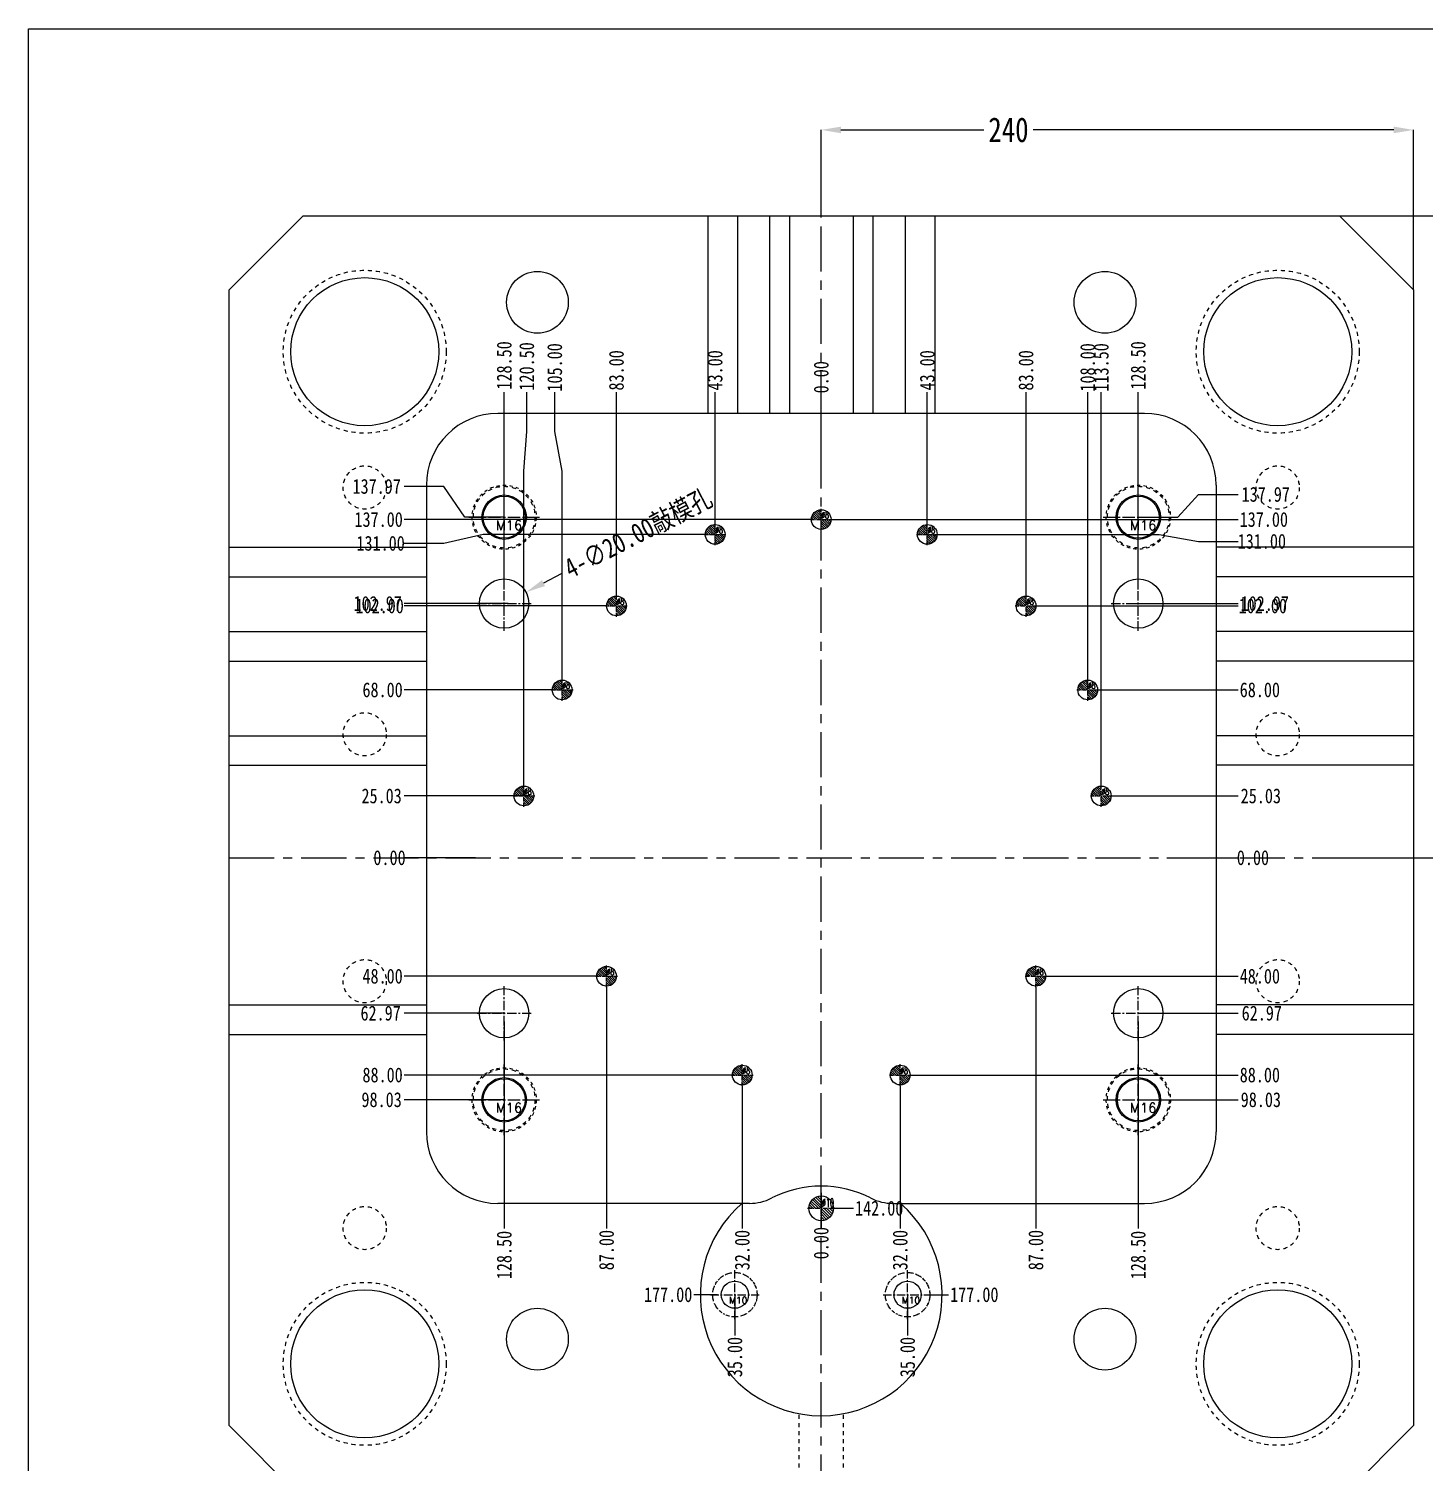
# Model space of a CAD drawing. Header units: millimetres. Extents: x 3267 to 5677, y -4731 to 2600.
# Drawn here: x 4199 to 4765, y -1776 to -1195 of the extents above; entities that cross this region are included whole.
import ezdxf

# ---------------------------------------------------------------- set-up
doc = ezdxf.new("R2010")
doc.units = ezdxf.units.MM
doc.header["$LTSCALE"] = 16.335
doc.header["$PDMODE"] = 3
doc.header["$PDSIZE"] = 0.3125
doc.linetypes.add('CENTER', pattern=[0.6, 0.375, -0.075, 0.075, -0.075])
doc.linetypes.add('HIDDEN', pattern=[0.2, 0.1, -0.1])
doc.layers.get('0').update_dxf_attribs({"linetype": 'CONTINUOUS'})
doc.layers.get('Defpoints').update_dxf_attribs({"linetype": 'CONTINUOUS'})
for name, color, linetype, lineweight in [('center', 1, 'CENTER', 9), ('epin', 13, 'CONTINUOUS', 9), ('screw', 33, 'CONTINUOUS', 13)]:
    doc.layers.add(name, color=color, linetype=linetype, lineweight=lineweight)
doc.layers.add('DEFAULT_2', color=8, linetype='HIDDEN')
doc.styles.get("Standard").update_dxf_attribs({"font": 'txt', "width": 0.8})
doc.styles.add('TXT', font='txt.shx', dxfattribs={"bigfont": 'gbcbig.shx'})
doc.styles.add('TXT05', font='txt.shx', dxfattribs={"width": 0.5, "bigfont": 'gbcbig.shx'})
doc.dimstyles.get("Standard").update_dxf_attribs({"dimtxt": 0.15625, "dimasz": 0.1875, "dimexe": 0.125, "dimexo": 0.0625, "dimtad": 0, "dimtih": 1, "dimtoh": 1, "dimdsep": 46, "dimtxsty": 'Standard', "dimcen": 0.09, "dimadec": 0, "dimazin": 0, "dimtp": 0.01, "dimtm": 0.01, "dimtfac": 1, "dimtofl": 0, "dimtmove": 0, "dimatfit": 3, "dimfxl": 0, "dimtolj": 1, "dimarcsym": 0})
doc.dimstyles.new('副本 STANDARD', dxfattribs={"dimtxt": 6, "dimasz": 4, "dimexe": 0, "dimexo": 0, "dimgap": 0, "dimtad": 0, "dimdsep": 46, "dimlunit": 6, "dimtxsty": 'Standard', "dimcen": 0, "dimclrd": 4, "dimclre": 4, "dimclrt": 6, "dimazin": 2, "dimtfac": 2, "dimtofl": 0, "dimtmove": 1, "dimatfit": 3, "dimfxl": 0, "dimtolj": 1, "dimtzin": 0, "dimarcsym": 0})

# ---------------------------------------------------------------- blocks, each defined once
blk = doc.blocks.new('*D555')
at = {"color": 4, "linetype": 'Continuous', "lineweight": -2}
for p, q in [((4520.64, -1271.33), (4520.64, -1236.5)), ((4528.64, -1236.5), (4586.51, -1236.5)), ((4752.64, -1236.5), (4606.51, -1236.5)), ((4760.64, -1301.33), (4760.64, -1236.5))]:
    blk.add_line(p, q, dxfattribs=at)
at = {"color": 4}
for points in [[(4528.64, -1235.17), (4528.64, -1237.83), (4520.64, -1236.5)], [(4752.64, -1235.17), (4752.64, -1237.83), (4760.64, -1236.5)]]:
    blk.add_solid(points, dxfattribs=at)
at = {"layer": 'Defpoints', "color": 0}
for p in [(4520.64, -1236.5), (4520.64, -1271.33), (4760.64, -1301.33)]:
    blk.add_point(p, dxfattribs=at)
at = {"color": 6, "insert": (4596.51, -1236.5), "char_height": 10, "attachment_point": 5}
blk.add_mtext('\\A1;240', dxfattribs=at)
blk = doc.blocks.new('*D556')
at = {"color": 4, "linetype": 'Continuous', "lineweight": -2}
for p, q in [((4730.64, -1271.33), (4782.11, -1271.33)), ((4782.11, -1279.33), (4782.11, -1409.67)), ((4782.11, -1523.33), (4782.11, -1429.67)), ((4730.64, -1531.33), (4782.11, -1531.33))]:
    blk.add_line(p, q, dxfattribs=at)
at = {"color": 4}
for points in [[(4780.78, -1279.33), (4783.45, -1279.33), (4782.11, -1271.33)], [(4780.78, -1523.33), (4783.45, -1523.33), (4782.11, -1531.33)]]:
    blk.add_solid(points, dxfattribs=at)
at = {"layer": 'Defpoints', "color": 0}
for p in [(4730.64, -1271.33), (4730.64, -1531.33), (4782.11, -1531.33)]:
    blk.add_point(p, dxfattribs=at)
at = {"color": 6, "insert": (4782.11, -1419.67), "char_height": 10, "attachment_point": 5, "rotation": 90}
blk.add_mtext('\\A1;260', dxfattribs=at)
blk = doc.blocks.new('*D596')
at = {"color": 4, "linetype": 'Continuous', "lineweight": -2}
blk.add_line((4415.21, -1416.38), (4408.11, -1420.07), dxfattribs=at)
at = {"color": 4}
blk.add_solid([(4407.49, -1418.88), (4408.72, -1421.25), (4401.01, -1423.75)], dxfattribs=at)
at = {"layer": 'Defpoints', "color": 0}
for p in [(4401.01, -1423.75), (4383.26, -1432.98)]:
    blk.add_point(p, dxfattribs=at)
at = {"color": 6, "insert": (4446.55, -1400.09), "char_height": 8, "attachment_point": 5, "rotation": 27.45366}
blk.add_mtext('\\A1;4-∅20.00{\\fSimSun|b0|i0|c134|p2;敲模孔}', dxfattribs=at)
blk = doc.blocks.new('screw_m16_i')
at = {"layer": 'screw', "color": 1, "linetype": 'CENTER', "ltscale": 0.808571}
for p, q in [((0, -14.3), (0, 14.3)), ((-14.3, 0), (14.3, 0))]:
    blk.add_line(p, q, dxfattribs=at)
at = {"layer": 'screw', "color": 8, "linetype": 'HIDDEN', "ltscale": 0.808571}
blk.add_circle((0, 0), 13, dxfattribs=at)
at = {"layer": 'screw', "color": 33}
blk.add_circle((0, 0), 9, dxfattribs=at)
at = {"layer": 'screw', "color": 6, "style": 'TXT'}
blk.add_text('M16', height=3.9, dxfattribs=at).set_placement((-3.38, -5.2))
blk = doc.blocks.new('screw_m10_i')
at = {"layer": 'screw', "color": 1, "linetype": 'CENTER', "ltscale": 0.55978}
for p, q in [((0, -9.9), (0, 9.9)), ((-9.9, 0), (9.9, 0))]:
    blk.add_line(p, q, dxfattribs=at)
at = {"layer": 'screw', "color": 8, "linetype": 'HIDDEN', "ltscale": 0.55978}
blk.add_circle((0, 0), 9, dxfattribs=at)
at = {"layer": 'screw', "color": 33}
blk.add_circle((0, 0), 5.5, dxfattribs=at)
at = {"layer": 'screw', "color": 6, "style": 'TXT'}
blk.add_text('M10', height=2.7, dxfattribs=at).set_placement((-2.34, -3.6))
blk = doc.blocks.new('epin_ejp_10')
at = {"layer": 'epin'}
h = blk.add_hatch(dxfattribs=at)
h.set_pattern_fill('_ANSI31', color=123, scale=0.25, angle=90, style=0)
h.set_pattern_definition([(135, (-3501.19435, 375.4519), (-0.561266, -0.561266), [])])
h.paths.add_polyline_path([(0, 5, 0.414214), (-5, 0), (0, 0)])
h.paths.add_polyline_path([(5, 0), (0, 0), (0, -5, 0.414214)])
at = {"layer": 'epin', "color": 1, "linetype": 'CENTER', "ltscale": 0.310989}
for p, q in [((-5.5, 0), (5.5, 0)), ((0, -5.5), (0, 5.5))]:
    blk.add_line(p, q, dxfattribs=at)
at = {"layer": 'epin'}
blk.add_circle((0, 0), 5, dxfattribs=at)
at = {"layer": 'epin', "color": 6, "style": 'TXT05', "width": 0.5}
blk.add_text('%%c10', height=3.5, dxfattribs=at).set_placement((0.2, 0.5))
blk = doc.blocks.new('epin_ejp_8')
at = {"layer": 'epin'}
h = blk.add_hatch(dxfattribs=at)
h.set_pattern_fill('_ANSI31', color=123, scale=0.2, angle=90, style=0)
h.set_pattern_definition([(135, (-3609.8168, 780.7174), (-0.44901281, -0.44901281), [])])
h.paths.add_polyline_path([(0, 4, 0.414214), (-4, 0), (0, 0)])
h.paths.add_polyline_path([(4, 0), (0, 0), (0, -4, 0.414214)])
at = {"layer": 'epin', "color": 1, "linetype": 'CENTER', "ltscale": 0.248791}
for p, q in [((-4.4, 0), (4.4, 0)), ((0, -4.4), (0, 4.4))]:
    blk.add_line(p, q, dxfattribs=at)
at = {"layer": 'epin'}
blk.add_circle((0, 0), 4, dxfattribs=at)
at = {"layer": 'epin', "color": 6, "style": 'TXT05', "width": 0.5}
blk.add_text('%%c8', height=2.8, dxfattribs=at).set_placement((0.16, 0.4))
blk = doc.blocks.new('*D597')
at = {"color": 4, "linetype": 'Continuous', "lineweight": -2}
blk.add_line((4660.72, -1531.33), (4689.59, -1531.33), dxfattribs=at)
at = {"layer": 'Defpoints', "color": 0}
for p in [(4520.64, -1531.33), (4660.72, -1531.33), (4689.59, -1531.33)]:
    blk.add_point(p, dxfattribs=at)
at = {"color": 6, "insert": (4695.59, -1531.33), "char_height": 6, "attachment_point": 5}
blk.add_mtext('\\A1;0.00', dxfattribs=at)
blk = doc.blocks.new('*D598')
at = {"color": 4, "linetype": 'Continuous', "lineweight": -2}
blk.add_line((4638.54, -1506.3), (4689.59, -1506.3), dxfattribs=at)
at = {"layer": 'Defpoints', "color": 0}
for p in [(4638.54, -1506.3), (4689.59, -1506.3), (4520.64, -1531.33)]:
    blk.add_point(p, dxfattribs=at)
at = {"color": 6, "insert": (4698.79, -1506.3), "char_height": 6, "attachment_point": 5}
blk.add_mtext('\\A1;25.03', dxfattribs=at)
blk = doc.blocks.new('*D599')
at = {"color": 4, "linetype": 'Continuous', "lineweight": -2}
blk.add_line((4633.03, -1463.33), (4689.59, -1463.33), dxfattribs=at)
at = {"layer": 'Defpoints', "color": 0}
for p in [(4633.03, -1463.33), (4689.59, -1463.33), (4520.64, -1531.33)]:
    blk.add_point(p, dxfattribs=at)
at = {"color": 6, "insert": (4698.39, -1463.33), "char_height": 6, "attachment_point": 5}
blk.add_mtext('\\A1;68.00', dxfattribs=at)
blk = doc.blocks.new('*D600')
at = {"color": 4, "linetype": 'Continuous', "lineweight": -2}
blk.add_line((4608.03, -1429.33), (4689.59, -1429.33), dxfattribs=at)
at = {"layer": 'Defpoints', "color": 0}
for p in [(4608.03, -1429.33), (4689.59, -1429.33), (4520.64, -1531.33)]:
    blk.add_point(p, dxfattribs=at)
at = {"color": 6, "insert": (4699.59, -1429.33), "char_height": 6, "attachment_point": 5}
blk.add_mtext('\\A1;102.00', dxfattribs=at)
blk = doc.blocks.new('*D601')
at = {"color": 4, "linetype": 'Continuous', "lineweight": -2}
blk.add_line((4647.49, -1428.36), (4689.59, -1428.36), dxfattribs=at)
at = {"layer": 'Defpoints', "color": 0}
for p in [(4647.49, -1428.36), (4689.59, -1428.36), (4520.64, -1531.33)]:
    blk.add_point(p, dxfattribs=at)
at = {"color": 6, "insert": (4700.39, -1428.36), "char_height": 6, "attachment_point": 5}
blk.add_mtext('\\A1;102.97', dxfattribs=at)
blk = doc.blocks.new('*D602')
at = {"color": 4, "linetype": 'Continuous', "lineweight": -2}
for p, q in [((4568.03, -1400.33), (4657.59, -1400.33)), ((4657.59, -1400.33), (4673.59, -1403.17)), ((4673.59, -1403.17), (4689.59, -1403.17))]:
    blk.add_line(p, q, dxfattribs=at)
at = {"layer": 'Defpoints', "color": 0}
for p in [(4568.03, -1400.33), (4689.59, -1403.17), (4520.64, -1531.33)]:
    blk.add_point(p, dxfattribs=at)
at = {"color": 6, "insert": (4699.19, -1403.17), "char_height": 6, "attachment_point": 5}
blk.add_mtext('\\A1;131.00', dxfattribs=at)
blk = doc.blocks.new('*D603')
at = {"color": 4, "linetype": 'Continuous', "lineweight": -2}
blk.add_line((4525.04, -1394.33), (4689.59, -1394.33), dxfattribs=at)
at = {"layer": 'Defpoints', "color": 0}
for p in [(4525.04, -1394.33), (4689.59, -1394.33), (4520.64, -1531.33)]:
    blk.add_point(p, dxfattribs=at)
at = {"color": 6, "insert": (4699.99, -1394.33), "char_height": 6, "attachment_point": 5}
blk.add_mtext('\\A1;137.00', dxfattribs=at)
blk = doc.blocks.new('*D604')
at = {"color": 4, "linetype": 'Continuous', "lineweight": -2}
for p, q in [((4665.14, -1393.36), (4673.59, -1384.15)), ((4673.59, -1384.15), (4689.59, -1384.15)), ((4649.14, -1393.36), (4665.14, -1393.36))]:
    blk.add_line(p, q, dxfattribs=at)
at = {"layer": 'Defpoints', "color": 0}
for p in [(4689.59, -1384.15), (4649.14, -1393.36), (4520.64, -1531.33)]:
    blk.add_point(p, dxfattribs=at)
at = {"color": 6, "insert": (4700.79, -1384.15), "char_height": 6, "attachment_point": 5}
blk.add_mtext('\\A1;137.97', dxfattribs=at)
blk = doc.blocks.new('*D605')
at = {"color": 4, "linetype": 'Continuous', "lineweight": -2}
blk.add_line((4612.03, -1579.33), (4689.59, -1579.33), dxfattribs=at)
at = {"layer": 'Defpoints', "color": 0}
for p in [(4520.64, -1531.33), (4612.03, -1579.33), (4689.59, -1579.33)]:
    blk.add_point(p, dxfattribs=at)
at = {"color": 6, "insert": (4698.39, -1579.33), "char_height": 6, "attachment_point": 5}
blk.add_mtext('\\A1;48.00', dxfattribs=at)
blk = doc.blocks.new('*D606')
at = {"color": 4, "linetype": 'Continuous', "lineweight": -2}
blk.add_line((4649.14, -1594.3), (4689.59, -1594.3), dxfattribs=at)
at = {"layer": 'Defpoints', "color": 0}
for p in [(4520.64, -1531.33), (4649.14, -1594.3), (4689.59, -1594.3)]:
    blk.add_point(p, dxfattribs=at)
at = {"color": 6, "insert": (4699.19, -1594.3), "char_height": 6, "attachment_point": 5}
blk.add_mtext('\\A1;62.97', dxfattribs=at)
blk = doc.blocks.new('*D607')
at = {"color": 4, "linetype": 'Continuous', "lineweight": -2}
blk.add_line((4556.64, -1619.34), (4689.59, -1619.34), dxfattribs=at)
at = {"layer": 'Defpoints', "color": 0}
for p in [(4520.64, -1531.33), (4556.64, -1619.34), (4689.59, -1619.34)]:
    blk.add_point(p, dxfattribs=at)
at = {"color": 6, "insert": (4698.39, -1619.34), "char_height": 6, "attachment_point": 5}
blk.add_mtext('\\A1;88.00', dxfattribs=at)
blk = doc.blocks.new('*D608')
at = {"color": 4, "linetype": 'Continuous', "lineweight": -2}
blk.add_line((4649.14, -1629.36), (4689.59, -1629.36), dxfattribs=at)
at = {"layer": 'Defpoints', "color": 0}
for p in [(4520.64, -1531.33), (4649.14, -1629.36), (4689.59, -1629.36)]:
    blk.add_point(p, dxfattribs=at)
at = {"color": 6, "insert": (4698.79, -1629.36), "char_height": 6, "attachment_point": 5}
blk.add_mtext('\\A1;98.03', dxfattribs=at)
blk = doc.blocks.new('*D609')
at = {"color": 4, "linetype": 'Continuous', "lineweight": -2}
blk.add_line((4526.14, -1673.33), (4533.72, -1673.33), dxfattribs=at)
at = {"layer": 'Defpoints', "color": 0}
for p in [(4520.64, -1531.33), (4526.14, -1673.33), (4533.72, -1673.33)]:
    blk.add_point(p, dxfattribs=at)
at = {"color": 6, "insert": (4544.12, -1673.33), "char_height": 6, "attachment_point": 5}
blk.add_mtext('\\A1;142.00', dxfattribs=at)
blk = doc.blocks.new('*D610')
at = {"color": 4, "linetype": 'Continuous', "lineweight": -2}
blk.add_line((4520.64, -1667.03), (4520.64, -1681.45), dxfattribs=at)
at = {"layer": 'Defpoints', "color": 0}
for p in [(4520.64, -1531.33), (4520.64, -1667.03), (4520.64, -1681.45)]:
    blk.add_point(p, dxfattribs=at)
at = {"color": 6, "insert": (4520.64, -1687.45), "char_height": 6, "attachment_point": 5, "rotation": 90}
blk.add_mtext('\\A1;0.00', dxfattribs=at)
blk = doc.blocks.new('*D611')
at = {"color": 4, "linetype": 'Continuous', "lineweight": -2}
blk.add_line((4552.64, -1623.74), (4552.64, -1681.45), dxfattribs=at)
at = {"layer": 'Defpoints', "color": 0}
for p in [(4520.64, -1531.33), (4552.64, -1623.74), (4552.64, -1681.45)]:
    blk.add_point(p, dxfattribs=at)
at = {"color": 6, "insert": (4552.64, -1690.25), "char_height": 6, "attachment_point": 5, "rotation": 90}
blk.add_mtext('\\A1;32.00', dxfattribs=at)
blk = doc.blocks.new('*D612')
at = {"color": 4, "linetype": 'Continuous', "lineweight": -2}
blk.add_line((4607.63, -1583.73), (4607.63, -1681.45), dxfattribs=at)
at = {"layer": 'Defpoints', "color": 0}
for p in [(4520.64, -1531.33), (4607.63, -1583.73), (4607.63, -1681.45)]:
    blk.add_point(p, dxfattribs=at)
at = {"color": 6, "insert": (4607.63, -1690.25), "char_height": 6, "attachment_point": 5, "rotation": 90}
blk.add_mtext('\\A1;87.00', dxfattribs=at)
blk = doc.blocks.new('*D613')
at = {"color": 4, "linetype": 'Continuous', "lineweight": -2}
for p, q in [((4649.14, -1597.68), (4649.14, -1649.45)), ((4649.14, -1649.45), (4649.1, -1665.45)), ((4649.1, -1665.45), (4649.1, -1681.45))]:
    blk.add_line(p, q, dxfattribs=at)
at = {"layer": 'Defpoints', "color": 0}
for p in [(4520.64, -1531.33), (4649.14, -1597.68), (4649.1, -1681.45)]:
    blk.add_point(p, dxfattribs=at)
at = {"color": 6, "insert": (4649.1, -1692.25), "char_height": 6, "attachment_point": 5, "rotation": 90}
blk.add_mtext('\\A1;128.50', dxfattribs=at)
blk = doc.blocks.new('*D614')
at = {"color": 4, "linetype": 'Continuous', "lineweight": -2}
blk.add_line((4562.63, -1708.33), (4572.28, -1708.33), dxfattribs=at)
at = {"layer": 'Defpoints', "color": 0}
for p in [(4520.64, -1531.33), (4562.63, -1708.33), (4572.28, -1708.33)]:
    blk.add_point(p, dxfattribs=at)
at = {"color": 6, "insert": (4582.68, -1708.33), "char_height": 6, "attachment_point": 5}
blk.add_mtext('\\A1;177.00', dxfattribs=at)
blk = doc.blocks.new('*D615')
at = {"color": 4, "linetype": 'Continuous', "lineweight": -2}
blk.add_line((4555.64, -1708.33), (4555.64, -1724.79), dxfattribs=at)
at = {"layer": 'Defpoints', "color": 0}
for p in [(4520.64, -1531.33), (4555.64, -1708.33), (4555.64, -1724.79)]:
    blk.add_point(p, dxfattribs=at)
at = {"color": 6, "insert": (4555.64, -1733.59), "char_height": 6, "attachment_point": 5, "rotation": 90}
blk.add_mtext('\\A1;35.00', dxfattribs=at)
blk = doc.blocks.new('*D616')
at = {"color": 4, "linetype": 'Continuous', "lineweight": -2}
blk.add_line((4520.64, -1366.67), (4520.64, -1342.69), dxfattribs=at)
at = {"layer": 'Defpoints', "color": 0}
for p in [(4520.64, -1342.69), (4520.64, -1366.67), (4520.64, -1531.33)]:
    blk.add_point(p, dxfattribs=at)
at = {"color": 6, "insert": (4520.64, -1336.69), "char_height": 6, "attachment_point": 5, "rotation": 90}
blk.add_mtext('\\A1;0.00', dxfattribs=at)
blk = doc.blocks.new('*D617')
at = {"color": 4, "linetype": 'Continuous', "lineweight": -2}
blk.add_line((4563.63, -1395.93), (4563.63, -1342.69), dxfattribs=at)
at = {"layer": 'Defpoints', "color": 0}
for p in [(4563.63, -1342.69), (4563.63, -1395.93), (4520.64, -1531.33)]:
    blk.add_point(p, dxfattribs=at)
at = {"color": 6, "insert": (4563.63, -1333.89), "char_height": 6, "attachment_point": 5, "rotation": 90}
blk.add_mtext('\\A1;43.00', dxfattribs=at)
blk = doc.blocks.new('*D618')
at = {"color": 4, "linetype": 'Continuous', "lineweight": -2}
blk.add_line((4603.63, -1424.93), (4603.63, -1342.69), dxfattribs=at)
at = {"layer": 'Defpoints', "color": 0}
for p in [(4603.63, -1342.69), (4603.63, -1424.93), (4520.64, -1531.33)]:
    blk.add_point(p, dxfattribs=at)
at = {"color": 6, "insert": (4603.63, -1333.89), "char_height": 6, "attachment_point": 5, "rotation": 90}
blk.add_mtext('\\A1;83.00', dxfattribs=at)
blk = doc.blocks.new('*D619')
at = {"color": 4, "linetype": 'Continuous', "lineweight": -2}
blk.add_line((4628.63, -1458.93), (4628.63, -1342.69), dxfattribs=at)
at = {"layer": 'Defpoints', "color": 0}
for p in [(4628.63, -1342.69), (4628.63, -1458.93), (4520.64, -1531.33)]:
    blk.add_point(p, dxfattribs=at)
at = {"color": 6, "insert": (4628.63, -1332.69), "char_height": 6, "attachment_point": 5, "rotation": 90}
blk.add_mtext('\\A1;108.00', dxfattribs=at)
blk = doc.blocks.new('*D620')
at = {"color": 4, "linetype": 'Continuous', "lineweight": -2}
blk.add_line((4634.14, -1501.9), (4634.14, -1342.69), dxfattribs=at)
at = {"layer": 'Defpoints', "color": 0}
for p in [(4634.14, -1342.69), (4634.14, -1501.9), (4520.64, -1531.33)]:
    blk.add_point(p, dxfattribs=at)
at = {"color": 6, "insert": (4634.14, -1332.69), "char_height": 6, "attachment_point": 5, "rotation": 90}
blk.add_mtext('\\A1;113.50', dxfattribs=at)
blk = doc.blocks.new('*D621')
at = {"color": 4, "linetype": 'Continuous', "lineweight": -2}
for p, q in [((4649.1, -1358.69), (4649.1, -1342.69)), ((4649.14, -1374.69), (4649.1, -1358.69)), ((4649.14, -1422.59), (4649.14, -1374.69))]:
    blk.add_line(p, q, dxfattribs=at)
at = {"layer": 'Defpoints', "color": 0}
for p in [(4649.1, -1342.69), (4649.14, -1422.59), (4520.64, -1531.33)]:
    blk.add_point(p, dxfattribs=at)
at = {"color": 6, "insert": (4649.1, -1331.89), "char_height": 6, "attachment_point": 5, "rotation": 90}
blk.add_mtext('\\A1;128.50', dxfattribs=at)
blk = doc.blocks.new('*D624')
at = {"color": 4, "linetype": 'Continuous', "lineweight": -2}
blk.add_line((4380.55, -1531.33), (4351.68, -1531.33), dxfattribs=at)
at = {"layer": 'Defpoints', "color": 0}
for p in [(4351.68, -1531.33), (4380.55, -1531.33), (4520.64, -1531.33)]:
    blk.add_point(p, dxfattribs=at)
at = {"color": 6, "insert": (4345.68, -1531.33), "char_height": 6, "attachment_point": 5}
blk.add_mtext('\\A1;0.00', dxfattribs=at)
blk = doc.blocks.new('*D640')
at = {"color": 4, "linetype": 'Continuous', "lineweight": -2}
blk.add_line((4402.74, -1506.3), (4351.68, -1506.3), dxfattribs=at)
at = {"layer": 'Defpoints', "color": 0}
for p in [(4351.68, -1506.3), (4402.74, -1506.3), (4520.64, -1531.33)]:
    blk.add_point(p, dxfattribs=at)
at = {"color": 6, "insert": (4342.48, -1506.3), "char_height": 6, "attachment_point": 5}
blk.add_mtext('\\A1;25.03', dxfattribs=at)
blk = doc.blocks.new('*D641')
at = {"color": 4, "linetype": 'Continuous', "lineweight": -2}
blk.add_line((4411.24, -1463.33), (4351.68, -1463.33), dxfattribs=at)
at = {"layer": 'Defpoints', "color": 0}
for p in [(4351.68, -1463.33), (4411.24, -1463.33), (4520.64, -1531.33)]:
    blk.add_point(p, dxfattribs=at)
at = {"color": 6, "insert": (4342.88, -1463.33), "char_height": 6, "attachment_point": 5}
blk.add_mtext('\\A1;68.00', dxfattribs=at)
blk = doc.blocks.new('*D642')
at = {"color": 4, "linetype": 'Continuous', "lineweight": -2}
blk.add_line((4433.24, -1429.33), (4351.68, -1429.33), dxfattribs=at)
at = {"layer": 'Defpoints', "color": 0}
for p in [(4351.68, -1429.33), (4433.24, -1429.33), (4520.64, -1531.33)]:
    blk.add_point(p, dxfattribs=at)
at = {"color": 6, "insert": (4341.68, -1429.33), "char_height": 6, "attachment_point": 5}
blk.add_mtext('\\A1;102.00', dxfattribs=at)
blk = doc.blocks.new('*D643')
at = {"color": 4, "linetype": 'Continuous', "lineweight": -2}
blk.add_line((4393.78, -1428.36), (4351.68, -1428.36), dxfattribs=at)
at = {"layer": 'Defpoints', "color": 0}
for p in [(4351.68, -1428.36), (4393.78, -1428.36), (4520.64, -1531.33)]:
    blk.add_point(p, dxfattribs=at)
at = {"color": 6, "insert": (4340.88, -1428.36), "char_height": 6, "attachment_point": 5}
blk.add_mtext('\\A1;102.97', dxfattribs=at)
blk = doc.blocks.new('*D625')
at = {"color": 4, "linetype": 'Continuous', "lineweight": -2}
for p, q in [((4367.68, -1403.98), (4351.68, -1403.98)), ((4383.68, -1400.33), (4367.68, -1403.98)), ((4473.24, -1400.33), (4383.68, -1400.33))]:
    blk.add_line(p, q, dxfattribs=at)
at = {"layer": 'Defpoints', "color": 0}
for p in [(4351.68, -1403.98), (4473.24, -1400.33), (4520.64, -1531.33)]:
    blk.add_point(p, dxfattribs=at)
at = {"color": 6, "insert": (4342.08, -1403.98), "char_height": 6, "attachment_point": 5}
blk.add_mtext('\\A1;131.00', dxfattribs=at)
blk = doc.blocks.new('*D626')
at = {"color": 4, "linetype": 'Continuous', "lineweight": -2}
blk.add_line((4516.24, -1394.33), (4351.68, -1394.33), dxfattribs=at)
at = {"layer": 'Defpoints', "color": 0}
for p in [(4351.68, -1394.33), (4516.24, -1394.33), (4520.64, -1531.33)]:
    blk.add_point(p, dxfattribs=at)
at = {"color": 6, "insert": (4341.28, -1394.33), "char_height": 6, "attachment_point": 5}
blk.add_mtext('\\A1;137.00', dxfattribs=at)
blk = doc.blocks.new('*D627')
at = {"color": 4, "linetype": 'Continuous', "lineweight": -2}
for p, q in [((4367.68, -1380.93), (4351.68, -1380.93)), ((4376.14, -1393.36), (4367.68, -1380.93)), ((4392.14, -1393.36), (4376.14, -1393.36))]:
    blk.add_line(p, q, dxfattribs=at)
at = {"layer": 'Defpoints', "color": 0}
for p in [(4351.68, -1380.93), (4392.14, -1393.36), (4520.64, -1531.33)]:
    blk.add_point(p, dxfattribs=at)
at = {"color": 6, "insert": (4340.48, -1380.93), "char_height": 6, "attachment_point": 5}
blk.add_mtext('\\A1;137.97', dxfattribs=at)
blk = doc.blocks.new('*D628')
at = {"color": 4, "linetype": 'Continuous', "lineweight": -2}
blk.add_line((4429.24, -1579.33), (4351.68, -1579.33), dxfattribs=at)
at = {"layer": 'Defpoints', "color": 0}
for p in [(4520.64, -1531.33), (4351.68, -1579.33), (4429.24, -1579.33)]:
    blk.add_point(p, dxfattribs=at)
at = {"color": 6, "insert": (4342.88, -1579.33), "char_height": 6, "attachment_point": 5}
blk.add_mtext('\\A1;48.00', dxfattribs=at)
blk = doc.blocks.new('*D629')
at = {"color": 4, "linetype": 'Continuous', "lineweight": -2}
blk.add_line((4392.14, -1594.3), (4351.68, -1594.3), dxfattribs=at)
at = {"layer": 'Defpoints', "color": 0}
for p in [(4520.64, -1531.33), (4351.68, -1594.3), (4392.14, -1594.3)]:
    blk.add_point(p, dxfattribs=at)
at = {"color": 6, "insert": (4342.08, -1594.3), "char_height": 6, "attachment_point": 5}
blk.add_mtext('\\A1;62.97', dxfattribs=at)
blk = doc.blocks.new('*D630')
at = {"color": 4, "linetype": 'Continuous', "lineweight": -2}
blk.add_line((4484.64, -1619.34), (4351.68, -1619.34), dxfattribs=at)
at = {"layer": 'Defpoints', "color": 0}
for p in [(4520.64, -1531.33), (4351.68, -1619.34), (4484.64, -1619.34)]:
    blk.add_point(p, dxfattribs=at)
at = {"color": 6, "insert": (4342.88, -1619.34), "char_height": 6, "attachment_point": 5}
blk.add_mtext('\\A1;88.00', dxfattribs=at)
blk = doc.blocks.new('*D631')
at = {"color": 4, "linetype": 'Continuous', "lineweight": -2}
blk.add_line((4392.14, -1629.36), (4351.68, -1629.36), dxfattribs=at)
at = {"layer": 'Defpoints', "color": 0}
for p in [(4520.64, -1531.33), (4351.68, -1629.36), (4392.14, -1629.36)]:
    blk.add_point(p, dxfattribs=at)
at = {"color": 6, "insert": (4342.48, -1629.36), "char_height": 6, "attachment_point": 5}
blk.add_mtext('\\A1;98.03', dxfattribs=at)
blk = doc.blocks.new('*D632')
at = {"color": 4, "linetype": 'Continuous', "lineweight": -2}
blk.add_line((4488.64, -1623.74), (4488.64, -1681.45), dxfattribs=at)
at = {"layer": 'Defpoints', "color": 0}
for p in [(4520.64, -1531.33), (4488.64, -1623.74), (4488.64, -1681.45)]:
    blk.add_point(p, dxfattribs=at)
at = {"color": 6, "insert": (4488.64, -1690.25), "char_height": 6, "attachment_point": 5, "rotation": 90}
blk.add_mtext('\\A1;32.00', dxfattribs=at)
blk = doc.blocks.new('*D633')
at = {"color": 4, "linetype": 'Continuous', "lineweight": -2}
blk.add_line((4433.64, -1583.73), (4433.64, -1681.45), dxfattribs=at)
at = {"layer": 'Defpoints', "color": 0}
for p in [(4520.64, -1531.33), (4433.64, -1583.73), (4433.64, -1681.45)]:
    blk.add_point(p, dxfattribs=at)
at = {"color": 6, "insert": (4433.64, -1690.25), "char_height": 6, "attachment_point": 5, "rotation": 90}
blk.add_mtext('\\A1;87.00', dxfattribs=at)
blk = doc.blocks.new('*D634')
at = {"color": 4, "linetype": 'Continuous', "lineweight": -2}
for p, q in [((4392.14, -1597.68), (4392.14, -1649.45)), ((4392.14, -1649.45), (4392.18, -1665.45)), ((4392.18, -1665.45), (4392.18, -1681.45))]:
    blk.add_line(p, q, dxfattribs=at)
at = {"layer": 'Defpoints', "color": 0}
for p in [(4520.64, -1531.33), (4392.14, -1597.68), (4392.18, -1681.45)]:
    blk.add_point(p, dxfattribs=at)
at = {"color": 6, "insert": (4392.18, -1692.25), "char_height": 6, "attachment_point": 5, "rotation": 90}
blk.add_mtext('\\A1;128.50', dxfattribs=at)
blk = doc.blocks.new('*D622')
at = {"color": 4, "linetype": 'Continuous', "lineweight": -2}
blk.add_line((4478.64, -1708.33), (4468.99, -1708.33), dxfattribs=at)
at = {"layer": 'Defpoints', "color": 0}
for p in [(4520.64, -1531.33), (4468.99, -1708.33), (4478.64, -1708.33)]:
    blk.add_point(p, dxfattribs=at)
at = {"color": 6, "insert": (4458.59, -1708.33), "char_height": 6, "attachment_point": 5}
blk.add_mtext('\\A1;177.00', dxfattribs=at)
blk = doc.blocks.new('*D623')
at = {"color": 4, "linetype": 'Continuous', "lineweight": -2}
blk.add_line((4485.64, -1708.33), (4485.64, -1724.79), dxfattribs=at)
at = {"layer": 'Defpoints', "color": 0}
for p in [(4520.64, -1531.33), (4485.64, -1708.33), (4485.64, -1724.79)]:
    blk.add_point(p, dxfattribs=at)
at = {"color": 6, "insert": (4485.64, -1733.59), "char_height": 6, "attachment_point": 5, "rotation": 90}
blk.add_mtext('\\A1;35.00', dxfattribs=at)
blk = doc.blocks.new('*D635')
at = {"color": 4, "linetype": 'Continuous', "lineweight": -2}
blk.add_line((4477.64, -1395.93), (4477.64, -1342.69), dxfattribs=at)
at = {"layer": 'Defpoints', "color": 0}
for p in [(4477.64, -1342.69), (4477.64, -1395.93), (4520.64, -1531.33)]:
    blk.add_point(p, dxfattribs=at)
at = {"color": 6, "insert": (4477.64, -1333.89), "char_height": 6, "attachment_point": 5, "rotation": 90}
blk.add_mtext('\\A1;43.00', dxfattribs=at)
blk = doc.blocks.new('*D636')
at = {"color": 4, "linetype": 'Continuous', "lineweight": -2}
blk.add_line((4437.64, -1424.93), (4437.64, -1342.69), dxfattribs=at)
at = {"layer": 'Defpoints', "color": 0}
for p in [(4437.64, -1342.69), (4437.64, -1424.93), (4520.64, -1531.33)]:
    blk.add_point(p, dxfattribs=at)
at = {"color": 6, "insert": (4437.64, -1333.89), "char_height": 6, "attachment_point": 5, "rotation": 90}
blk.add_mtext('\\A1;83.00', dxfattribs=at)
blk = doc.blocks.new('*D637')
at = {"color": 4, "linetype": 'Continuous', "lineweight": -2}
for p, q in [((4412.64, -1358.69), (4412.64, -1342.69)), ((4415.64, -1374.69), (4412.64, -1358.69)), ((4415.64, -1458.93), (4415.64, -1374.69))]:
    blk.add_line(p, q, dxfattribs=at)
at = {"layer": 'Defpoints', "color": 0}
for p in [(4412.64, -1342.69), (4415.64, -1458.93), (4520.64, -1531.33)]:
    blk.add_point(p, dxfattribs=at)
at = {"color": 6, "insert": (4412.64, -1332.69), "char_height": 6, "attachment_point": 5, "rotation": 90}
blk.add_mtext('\\A1;105.00', dxfattribs=at)
blk = doc.blocks.new('*D638')
at = {"color": 4, "linetype": 'Continuous', "lineweight": -2}
for p, q in [((4401.3, -1358.69), (4401.3, -1342.69)), ((4400.14, -1374.69), (4401.3, -1358.69)), ((4400.14, -1501.9), (4400.14, -1374.69))]:
    blk.add_line(p, q, dxfattribs=at)
at = {"layer": 'Defpoints', "color": 0}
for p in [(4401.3, -1342.69), (4400.14, -1501.9), (4520.64, -1531.33)]:
    blk.add_point(p, dxfattribs=at)
at = {"color": 6, "insert": (4401.3, -1332.29), "char_height": 6, "attachment_point": 5, "rotation": 90}
blk.add_mtext('\\A1;120.50', dxfattribs=at)
blk = doc.blocks.new('*D639')
at = {"color": 4, "linetype": 'Continuous', "lineweight": -2}
for p, q in [((4392.18, -1358.69), (4392.18, -1342.69)), ((4392.14, -1374.69), (4392.18, -1358.69)), ((4392.14, -1422.59), (4392.14, -1374.69))]:
    blk.add_line(p, q, dxfattribs=at)
at = {"layer": 'Defpoints', "color": 0}
for p in [(4392.18, -1342.69), (4392.14, -1422.59), (4520.64, -1531.33)]:
    blk.add_point(p, dxfattribs=at)
at = {"color": 6, "insert": (4392.18, -1331.89), "char_height": 6, "attachment_point": 5, "rotation": 90}
blk.add_mtext('\\A1;128.50', dxfattribs=at)

msp = doc.modelspace()

# ---------------------------------------------------------------- linework, layer by layer
at = {"color": 7, "linetype": 'Continuous'}
for p, q in [((4310.636, -1271.335), (4280.636, -1301.335)), ((4310.636, -1271.335), (4730.636, -1271.335)), ((4474.648, -1271.335), (4474.648, -1351.335)), ((4486.648, -1271.335), (4486.648, -1351.335)), ((4499.719, -1271.335), (4499.719, -1351.335)), ((4507.719, -1271.335), (4507.719, -1351.335)), ((4533.553, -1271.335), (4533.553, -1351.335)), ((4541.553, -1271.335), (4541.553, -1351.335)), ((4554.624, -1271.335), (4554.624, -1351.335)), ((4566.624, -1271.335), (4566.624, -1351.335)), ((4760.636, -1301.335), (4730.636, -1271.335)), ((4280.636, -1761.335), (4280.636, -1301.335)), ((4760.636, -1301.335), (4760.636, -1761.335)), ((4651.636, -1351.335), (4389.636, -1351.335)), ((4360.636, -1380.335), (4360.636, -1642.335)), ((4680.636, -1380.335), (4680.636, -1642.335)), ((4280.636, -1405.5), (4360.636, -1405.5)), ((4760.636, -1405.5), (4680.636, -1405.5)), ((4280.636, -1417.5), (4360.636, -1417.5)), ((4760.636, -1417.5), (4680.636, -1417.5)), ((4280.636, -1439.715), (4360.636, -1439.715)), ((4760.636, -1439.715), (4680.636, -1439.715)), ((4280.636, -1451.715), (4360.636, -1451.715)), ((4760.636, -1451.715), (4680.636, -1451.715)), ((4280.636, -1481.885), (4360.636, -1481.885)), ((4760.636, -1481.885), (4680.636, -1481.885)), ((4280.636, -1493.885), (4360.636, -1493.885)), ((4760.636, -1493.885), (4680.636, -1493.885)), ((4280.636, -1590.935), (4360.636, -1590.935)), ((4760.636, -1590.935), (4680.636, -1590.935)), ((4280.636, -1602.935), (4360.636, -1602.935)), ((4760.636, -1602.935), (4680.636, -1602.935)), ((4491.532, -1671.335), (4389.636, -1671.335)), ((4549.74, -1671.335), (4651.636, -1671.335)), ((4280.636, -1761.335), (4310.636, -1791.335)), ((4730.636, -1791.335), (4760.636, -1761.335))]:
    msp.add_line(p, q, dxfattribs=at)
at = {"color": 1, "linetype": 'CENTER', "ltscale": 0.621977}
for p, q in [((4392.136, -1439.365), (4392.136, -1417.365)), ((4649.136, -1439.365), (4649.136, -1417.365)), ((4381.136, -1428.365), (4403.136, -1428.365)), ((4638.136, -1428.365), (4660.136, -1428.365)), ((4392.136, -1605.305), (4392.136, -1583.305)), ((4649.136, -1605.305), (4649.136, -1583.305)), ((4381.136, -1594.305), (4403.136, -1594.305)), ((4638.136, -1594.305), (4660.136, -1594.305))]:
    msp.add_line(p, q, dxfattribs=at)
msp.add_lwpolyline([(4199.44, -1195.487), (5054.478, -1195.487), (5054.478, -2076.917), (4199.44, -2076.917)], close=True)
at = {"color": 7, "linetype": 'Continuous'}
for centre, radius in [((4405.636, -1306.335), 12.5), ((4635.636, -1306.335), 12.5), ((4335.636, -1326.335), 30), ((4705.636, -1326.335), 30), ((4392.136, -1393.365), 8.5), ((4649.136, -1393.365), 8.5), ((4520.636, -1394.335), 4), ((4477.64, -1400.335), 4), ((4563.632, -1400.335), 4), ((4392.136, -1428.365), 10), ((4649.136, -1428.365), 10), ((4437.64, -1429.335), 4), ((4603.632, -1429.335), 4), ((4415.64, -1463.335), 4), ((4628.632, -1463.335), 4), ((4400.135, -1506.304), 4), ((4634.137, -1506.304), 4), ((4433.64, -1579.335), 4), ((4607.632, -1579.335), 4), ((4392.136, -1594.305), 10), ((4649.136, -1594.305), 10), ((4488.636, -1619.336), 4), ((4552.636, -1619.336), 4), ((4392.136, -1629.365), 8.5), ((4649.136, -1629.365), 8.5), ((4520.636, -1673.334), 5), ((4335.636, -1736.335), 30), ((4485.636, -1708.334), 5.5), ((4555.636, -1708.334), 5.5), ((4705.636, -1736.335), 30), ((4405.636, -1726.335), 12.5), ((4635.636, -1726.335), 12.5)]:
    msp.add_circle(centre, radius, dxfattribs=at)
for centre, radius, start, end in [((4389.636, -1380.335), 29, 90, 180), ((4651.636, -1380.335), 29, 0, 90), ((4389.636, -1642.335), 29, 180, 270), ((4651.636, -1642.335), 29, 270, 0), ((4520.636, -1708.334), 44, 62.951146, 117.048854), ((4520.636, -1708.334), 49, 130.966387, 49.033613), ((4491.532, -1651.335), 20, 270, 297.048854), ((4549.74, -1651.335), 20, 242.951146, 270)]:
    msp.add_arc(centre, radius, start, end, dxfattribs=at)
at = {"layer": 'center', "color": 1, "linetype": 'CENTER', "ltscale": 2.985491}
for p, q in [((4520.636, -1791.335), (4520.636, -1271.335)), ((4280.636, -1531.335), (4760.636, -1531.335))]:
    msp.add_line(p, q, dxfattribs=at)
at = {"layer": 'DEFAULT_2', "color": 8, "linetype": 'HIDDEN'}
for p, q in [((4511.636, -1791.335), (4511.636, -1756.501)), ((4529.636, -1791.335), (4529.636, -1756.501))]:
    msp.add_line(p, q, dxfattribs=at)
for centre, radius in [((4335.636, -1326.335), 33), ((4705.636, -1326.335), 33), ((4335.636, -1381.335), 8.75), ((4705.636, -1381.335), 8.75), ((4392.136, -1393.365), 12.5), ((4649.136, -1393.365), 12.5), ((4335.636, -1481.335), 8.75), ((4705.636, -1481.335), 8.75), ((4335.636, -1581.335), 8.75), ((4705.636, -1581.335), 8.75), ((4392.136, -1629.365), 12.5), ((4649.136, -1629.365), 12.5), ((4335.636, -1681.335), 8.75), ((4705.636, -1681.335), 8.75), ((4485.636, -1708.334), 9), ((4555.636, -1708.334), 9), ((4335.636, -1736.335), 33), ((4705.636, -1736.335), 33)]:
    msp.add_circle(centre, radius, dxfattribs=at)

# ---------------------------------------------------------------- block references
at = {"layer": 'epin'}
for name, p in [('epin_ejp_8', (4520.636, -1394.335)), ('epin_ejp_8', (4477.64, -1400.335)), ('epin_ejp_8', (4563.632, -1400.335)), ('epin_ejp_8', (4437.64, -1429.335)), ('epin_ejp_8', (4603.632, -1429.335)), ('epin_ejp_8', (4415.64, -1463.335)), ('epin_ejp_8', (4628.632, -1463.335)), ('epin_ejp_8', (4400.135, -1506.304)), ('epin_ejp_8', (4634.137, -1506.304)), ('epin_ejp_8', (4433.64, -1579.335)), ('epin_ejp_8', (4607.632, -1579.335)), ('epin_ejp_8', (4488.636, -1619.336)), ('epin_ejp_8', (4552.636, -1619.336)), ('epin_ejp_10', (4520.636, -1673.334))]:
    msp.add_blockref(name, p, dxfattribs=at)
at = {"layer": 'screw'}
for name, p in [('screw_m16_i', (4392.136, -1393.365)), ('screw_m16_i', (4649.136, -1393.365)), ('screw_m16_i', (4392.136, -1629.365)), ('screw_m16_i', (4649.136, -1629.365)), ('screw_m10_i', (4485.636, -1708.334)), ('screw_m10_i', (4555.636, -1708.334))]:
    msp.add_blockref(name, p, dxfattribs=at)

# ---------------------------------------------------------------- dimensions: what is measured, and where the dimension line sits
dim = msp.add_linear_dim(base=(4520.636, -1236.499), p1=(4760.636, -1301.335), p2=(4520.636, -1271.335), dimstyle='副本 STANDARD', override={"dimtxt": 10, "dimasz": 8, "dimfxl": 1.25})
dim.commit()
dim.dimension.update_dxf_attribs({"geometry": '*D555', "text_midpoint": (4596.511, -1236.499), "dimtype": 160})
dim = msp.add_linear_dim(base=(4782.112, -1531.335), p1=(4730.636, -1271.335), p2=(4730.636, -1531.335), angle=90, dimstyle='副本 STANDARD', override={"dimtxt": 10, "dimasz": 8, "dimfxl": 1.25})
dim.commit()
dim.dimension.update_dxf_attribs({"geometry": '*D556', "text_midpoint": (4782.112, -1419.67), "dimtype": 160})
for feature_location, offset, dtype, origin, picture, middle in [((4392.136, -1422.591), (0.04, 79.897), 1, (4520.636, -1531.335), '*D639', (4392.176, -1331.894)), ((4400.135, -1501.904), (1.162, 159.211), 1, (4520.636, -1531.335), '*D638', (4401.297, -1332.294)), ((4415.64, -1458.935), (-3, 116.241), 1, (4520.636, -1531.335), '*D637', (4412.64, -1332.694)), ((4437.64, -1424.935), (0, 82.241), 1, (4520.636, -1531.335), '*D636', (4437.64, -1333.894)), ((4477.64, -1395.935), (0, 53.241), 1, (4520.636, -1531.335), '*D635', (4477.64, -1333.894)), ((4649.136, -1422.591), (-0.04, 79.897), 1, (4520.636, -1531.335), '*D621', (4649.096, -1331.894)), ((4628.632, -1458.935), (0, 116.241), 1, (4520.636, -1531.335), '*D619', (4628.632, -1332.694)), ((4634.137, -1501.904), (0, 159.211), 1, (4520.636, -1531.335), '*D620', (4634.137, -1332.694)), ((4563.632, -1395.935), (0, 53.241), 1, (4520.636, -1531.335), '*D617', (4563.632, -1333.894)), ((4603.632, -1424.935), (0, 82.241), 1, (4520.636, -1531.335), '*D618', (4603.632, -1333.894)), ((4520.635846807, -1366.669187825), (0, 23.97545492), 1, (4520.635846807, -1531.334839388), '*D616', (4520.635846807, -1336.693732905)), ((4392.136, -1393.365), (-40.454, 12.437), 0, (4520.636, -1531.335), '*D627', (4340.482, -1380.928)), ((4649.136, -1393.365), (40.454, 9.212), 0, (4520.636, -1531.335), '*D604', (4700.79, -1384.153)), ((4516.236, -1394.335), (-164.554, 0), 0, (4520.636, -1531.335), '*D626', (4341.282, -1394.335)), ((4525.036, -1394.335), (164.554, 0), 0, (4520.636, -1531.335), '*D603', (4699.99, -1394.335)), ((4568.032, -1400.335), (121.558, -2.838), 0, (4520.636, -1531.335), '*D602', (4699.19, -1403.173)), ((4473.24, -1400.335), (-121.558, -3.647), 0, (4520.636, -1531.335), '*D625', (4342.082, -1403.981)), ((4393.778, -1428.365), (-42.096, 0), 0, (4520.636, -1531.335), '*D643', (4340.882, -1428.365)), ((4433.24, -1429.335), (-81.558, 0), 0, (4520.636, -1531.335), '*D642', (4341.682, -1429.335)), ((4647.493, -1428.365), (42.096, 0), 0, (4520.636, -1531.335), '*D601', (4700.39, -1428.365)), ((4608.032, -1429.335), (81.558, 0), 0, (4520.636, -1531.335), '*D600', (4699.59, -1429.335)), ((4411.24, -1463.335), (-59.558, 0), 0, (4520.636, -1531.335), '*D641', (4342.882, -1463.335)), ((4633.032, -1463.335), (56.558, 0), 0, (4520.636, -1531.335), '*D599', (4698.39, -1463.335)), ((4402.735, -1506.304), (-51.053, 0), 0, (4520.636, -1531.335), '*D640', (4342.482, -1506.304)), ((4638.537, -1506.304), (51.053, 0), 0, (4520.636, -1531.335), '*D598', (4698.79, -1506.304)), ((4392.136, -1594.305), (-40.454, 0), 0, (4520.636, -1531.335), '*D629', (4342.082, -1594.305)), ((4392.136, -1629.365), (-40.454, 0), 0, (4520.636, -1531.335), '*D631', (4342.482, -1629.365)), ((4429.24, -1579.335), (-77.558, 0), 0, (4520.636, -1531.335), '*D628', (4342.882, -1579.335)), ((4484.636, -1619.336), (-132.954, 0), 0, (4520.636, -1531.335), '*D630', (4342.882, -1619.336)), ((4380.552388005, -1531.334839388), (-28.870420929, 0), 0, (4520.635846807, -1531.334839388), '*D624', (4345.681967076, -1531.334839388)), ((4392.136, -1597.681), (0.04, -83.773), 1, (4520.636, -1531.335), '*D634', (4392.176, -1692.255)), ((4433.64, -1583.735), (0, -97.72), 1, (4520.636, -1531.335), '*D633', (4433.64, -1690.255)), ((4478.641, -1708.334), (-9.65, 0), 0, (4520.636, -1531.335), '*D622', (4458.591, -1708.334)), ((4485.636, -1708.334), (0, -16.456), 1, (4520.636, -1531.335), '*D623', (4485.636, -1733.59)), ((4488.636, -1623.736), (0, -57.719), 1, (4520.636, -1531.335), '*D632', (4488.636, -1690.255)), ((4520.635846807, -1667.028041624), (0, -14.426832523), 1, (4520.635846807, -1531.334839388), '*D610', (4520.635846807, -1687.454874147)), ((4660.719305608, -1531.334839388), (28.870420929, 0), 0, (4520.635846807, -1531.334839388), '*D597', (4695.589726537, -1531.334839388)), ((4612.032, -1579.335), (77.558, 0), 0, (4520.636, -1531.335), '*D605', (4698.39, -1579.335)), ((4649.136, -1594.305), (40.454, 0), 0, (4520.636, -1531.335), '*D606', (4699.19, -1594.305)), ((4556.636, -1619.336), (132.954, 0), 0, (4520.636, -1531.335), '*D607', (4698.39, -1619.336)), ((4649.136, -1629.365), (40.454, 0), 0, (4520.636, -1531.335), '*D608', (4698.79, -1629.365)), ((4526.136, -1673.334), (7.581, 0), 0, (4520.636, -1531.335), '*D609', (4544.117, -1673.334)), ((4552.636, -1623.736), (0, -57.719), 1, (4520.636, -1531.335), '*D611', (4552.636, -1690.255)), ((4607.632, -1583.735), (0, -97.72), 1, (4520.636, -1531.335), '*D612', (4607.632, -1690.255)), ((4649.136, -1597.681), (-0.04, -83.773), 1, (4520.636, -1531.335), '*D613', (4649.096, -1692.255)), ((4562.631, -1708.334), (9.65, 0), 0, (4520.636, -1531.335), '*D614', (4582.681, -1708.334)), ((4555.636, -1708.334), (0, -16.456), 1, (4520.636, -1531.335), '*D615', (4555.636, -1733.59))]:
    dim = msp.add_ordinate_dim(feature_location=feature_location, offset=offset, dtype=dtype, origin=origin, dimstyle='Standard', override={"dimtxt": 6, "dimasz": 8, "dimexe": 0, "dimexo": 0, "dimgap": 0, "dimtih": 0, "dimtoh": 0, "dimzin": 0, "dimcen": 0, "dimclrd": 4, "dimclre": 4, "dimclrt": 6, "dimadec": 2, "dimtp": 0, "dimtm": 0, "dimfxl": 1.25, "dimtzin": 0})
    dim.commit()
    dim.dimension.update_dxf_attribs({"geometry": picture, "text_midpoint": middle})
dim = msp.add_diameter_dim_2p(p1=(4383.262, -1432.975), p2=(4401.009, -1423.755), text='4-<>{\\fSimSun|b0|i0|c134|p2;敲模孔}', dimstyle='Standard', override={"dimtxt": 8, "dimasz": 8, "dimexe": 0, "dimexo": 0, "dimgap": 0, "dimtih": 0, "dimtoh": 0, "dimzin": 0, "dimcen": 0, "dimclrd": 4, "dimclre": 4, "dimclrt": 6, "dimadec": 2, "dimtp": 0, "dimtm": 0, "dimfxl": 1.25, "dimtzin": 0})
dim.commit()
dim.dimension.update_dxf_attribs({"geometry": '*D596', "text_midpoint": (4446.554, -1400.092)})

doc.saveas('drawing.dxf')
